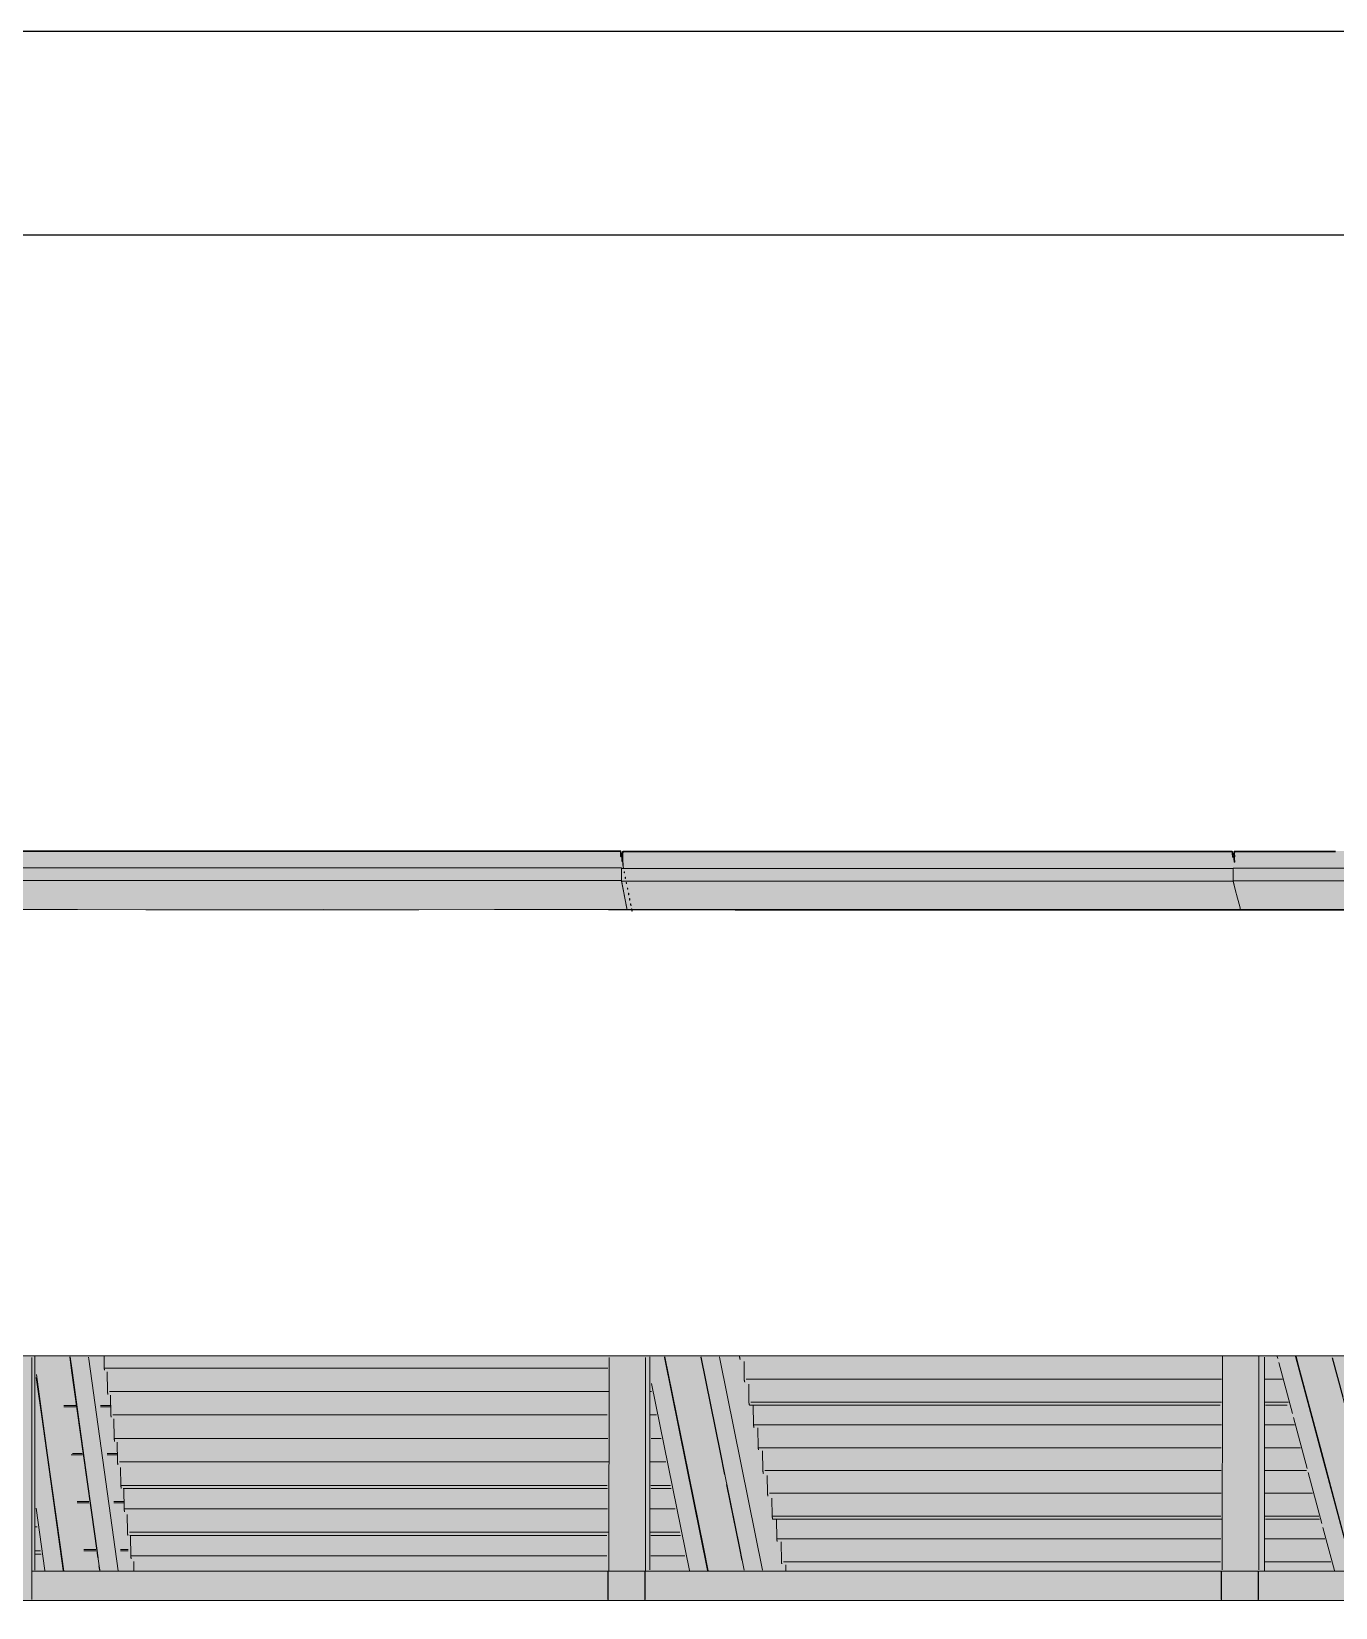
# Model space of a CAD drawing. Header units: millimetres. Extents: x 0 to 84100, y 0 to 59400.
# Drawn here: x 46601 to 53003, y 51662 to 59400 of the extents above; entities that cross this region are included whole.
import ezdxf

# ---------------------------------------------------------------- set-up
doc = ezdxf.new("R2010")
doc.units = ezdxf.units.MM
for name, color, linetype, lineweight in [('09_立面の外形', 7, 'Continuous', 30), ('10_見えがかり', 7, 'Continuous', 13), ('12_見えがかり（ガラス）', 5, 'Continuous', 9), ('90_図枠', 7, 'Continuous', 25)]:
    doc.layers.add(name, color=color, linetype=linetype, lineweight=lineweight)

msp = doc.modelspace()

# ---------------------------------------------------------------- hatches: boundary and pattern name
at = {"layer": '10_見えがかり', "true_color": 0xe9dcc4}
msp.add_hatch(color=8, dxfattribs=at).paths.add_polyline_path([(61784.3, 55441.6), (61794.3, 55431.6), (61794.3, 55401.6), (61779.3, 55416.6), (61639.3, 55416.6), (61629.3, 55406.6), (61389.3, 55406.6), (61379.3, 55396.6), (61139.3, 55396.6), (61129.3, 55386.6), (60659.3, 55386.6), (60649.3, 55376.6), (60189.3, 55376.6), (60179.3, 55366.6), (59729.3, 55366.6), (59719.3, 55356.6), (59269.3, 55356.6), (59259.3, 55346.6), (58809.3, 55346.6), (58799.3, 55336.6), (57919.3, 55336.6), (57909.3, 55326.6), (57089.3, 55326.6), (57079.3, 55316.6), (56269.3, 55316.6), (56259.3, 55306.6), (55149.3, 55306.6), (55139.3, 55296.6), (54009.3, 55296.6), (53999.3, 55286.6), (49499.3, 55286.6), (49489.3, 55296.6), (37469.3, 55296.6), (37459.3, 55306.6), (31159.3, 55306.6), (31154.3, 55301.6), (31154.3, 55371.6), (31169.3, 55386.6), (40469.3, 55386.6), (40479.3, 55376.6), (54879.3, 55376.6), (54889.3, 55386.6), (56089.3, 55386.6), (56099.3, 55396.6), (56929.3, 55396.6), (56939.3, 55406.6), (57759.3, 55406.6), (57769.3, 55416.6), (58689.3, 55416.6), (58699.3, 55426.6), (59159.3, 55426.6), (59169.3, 55436.6), (59619.3, 55436.6), (59629.3, 55446.6), (60089.3, 55446.6), (60099.3, 55456.6), (60549.3, 55456.6), (60559.3, 55466.6), (61009.3, 55466.6), (61019.3, 55476.6), (61049.3, 55476.6), (61059.3, 55466.6), (61069.3, 55466.6), (61079.3, 55476.6), (61319.3, 55476.6), (61329.3, 55486.6), (61569.3, 55486.6), (61579.3, 55496.6), (61779.3, 55496.6), (61784.3, 55491.6)])
at = {"layer": '12_見えがかり（ガラス）', "true_color": 0xdce9f2}
for points in [[(49489.3, 55296.6), (49494.3, 55291.6), (49494.3, 55221.6), (49504.3, 55211.6), (49504.3, 55171.6), (49514.3, 55161.6), (49514.3, 55121.6), (49524.3, 55111.6), (49524.3, 55091.6), (49519.3, 55086.6), (46519.3, 55086.6), (46514.3, 55091.6), (46514.3, 55101.6), (46504.3, 55111.6), (46504.3, 55171.6), (46494.3, 55181.6), (46494.3, 55291.6), (46499.3, 55296.6)], [(52499.3, 55286.6), (52504.3, 55281.6), (52504.3, 55201.6), (52514.3, 55191.6), (52514.3, 55161.6), (52524.3, 55151.6), (52524.3, 55121.6), (52534.3, 55111.6), (52534.3, 55091.6), (52529.3, 55086.6), (49529.3, 55086.6), (49524.3, 55091.6), (49524.3, 55111.6), (49514.3, 55121.6), (49514.3, 55161.6), (49504.3, 55171.6), (49504.3, 55211.6), (49494.3, 55221.6), (49494.3, 55281.6), (49499.3, 55286.6)], [(53999.3, 55286.6), (54004.3, 55281.6), (54004.3, 55201.6), (54014.3, 55191.6), (54014.3, 55171.6), (54024.3, 55161.6), (54024.3, 55131.6), (54034.3, 55121.6), (54034.3, 55101.6), (54044.3, 55091.6), (54039.3, 55086.6), (52539.3, 55086.6), (52534.3, 55091.6), (52534.3, 55111.6), (52524.3, 55121.6), (52524.3, 55151.6), (52514.3, 55161.6), (52514.3, 55191.6), (52504.3, 55201.6), (52504.3, 55281.6), (52509.3, 55286.6)], [(61269.3, 52896.6), (61274.3, 52891.6), (61274.3, 51701.6), (61269.3, 51696.6), (31699.3, 51696.6), (31694.3, 51701.6), (31694.3, 52891.6), (31699.3, 52896.6)]]:
    msp.add_hatch(color=8, dxfattribs=at).paths.add_polyline_path(points)

# ---------------------------------------------------------------- linework, layer by layer
at = {"layer": '09_立面の外形'}
msp.add_lwpolyline([(46497.8, 55375.7), (46997, 55375.7), (47246.6, 55375.7), (47496.2, 55375.7), (47745.8, 55375.7), (47995.4, 55375.7), (48245.1, 55375.7), (48494.7, 55375.7), (48744.3, 55375.7), (48993.9, 55375.7), (49243.5, 55375.7), (49493.1, 55375.7), (49493.5, 55368.4), (49494, 55361.2), (49494.4, 55354), (49494.7, 55348.9), (49503.3, 55348.9), (49503.1, 55352.1), (49502.6, 55359.3), (49503.3, 55373.1), (49752.7, 55373.1), (50002.1, 55373.2), (50251.5, 55373.2), (50501, 55373.2), (50750.4, 55373.2), (50999.8, 55373.2), (51249.2, 55373.2), (51498.7, 55373.2), (51748.1, 55373.2), (51997.5, 55373.2), (52246.9, 55373.2), (52496.3, 55373.2), (52496.9, 55366), (52497.5, 55358.9), (52498.1, 55351.7), (52498.4, 55347.2), (52506.7, 55347.2), (52506.2, 55352.7), (52505.7, 55359.8), (52506.5, 55373.7), (52630.7, 55373.7), (52754.9, 55373.7), (52879.1, 55373.7), (53003.3, 55373.7)], dxfattribs=at)
at = {"layer": '10_見えがかり'}
for points in [[(46497.8, 55375.7), (46997, 55375.7), (47246.6, 55375.7), (47496.2, 55375.7), (47745.8, 55375.7), (47995.4, 55375.7), (48245.1, 55375.7), (48494.7, 55375.7), (48744.3, 55375.7), (48993.9, 55375.7), (49243.5, 55375.7), (49493.1, 55375.7), (49493.5, 55368.4), (49494, 55361.2), (49494.4, 55354), (49494.7, 55348.9), (49498.4, 55348.9), (49498.9, 55341.7), (49499.8, 55327.2), (49500.1, 55322.1), (49503.7, 55322.1), (49504.2, 55314.9), (49504.6, 55307.7), (49505.1, 55300.4), (49505.4, 55295.4), (49506.6, 55295.4), (49506.2, 55302), (49505.7, 55309.1), (49505.3, 55316.3), (49504.8, 55323.5), (49504.4, 55330.6), (49503.9, 55337.8), (49503.5, 55344.9), (49503.1, 55352.1), (49502.6, 55359.3), (49503.3, 55373.1), (49752.7, 55373.1), (50002.1, 55373.2), (50251.5, 55373.2), (50501, 55373.2), (50750.4, 55373.2), (50999.8, 55373.2), (51249.2, 55373.2), (51498.7, 55373.2), (51748.1, 55373.2), (51997.5, 55373.2), (52246.9, 55373.2), (52496.3, 55373.2), (52496.9, 55366), (52497.5, 55358.9), (52498.1, 55351.7), (52498.4, 55347.2), (52503.2, 55347.2), (52503.8, 55340.1), (52504.3, 55332.9), (52504.9, 55325.7), (52505.3, 55321.3), (52508.7, 55321.3), (52508.5, 55324), (52507.4, 55338.3), (52506.8, 55345.5), (52506.2, 55352.7), (52505.7, 55359.8), (52506.5, 55373.7), (52630.7, 55373.7), (52754.9, 55373.7), (52879.1, 55373.7), (53003.3, 55373.7)], [(49510.7, 55268.6), (49511.9, 55268.6), (49511.7, 55273.3), (49510.4, 55273.3), (49510.7, 55268.6)], [(49515.7, 55247.4), (49516, 55241.8), (49517.3, 55241.8), (49517.3, 55242.9), (49517, 55247.4), (49515.7, 55247.4)], [(49521, 55220.1), (49521.4, 55215.1), (49522.7, 55215.1), (49522.6, 55216.9), (49522.3, 55221.4), (49521, 55221.4), (49521, 55220.1)], [(49527.6, 55195.4), (49526.2, 55195.4), (49526.4, 55193.4), (49526.7, 55188.3), (49528.1, 55188.3), (49527.9, 55190.9), (49527.6, 55195.4)], [(49533, 55169.4), (49531.5, 55169.4), (49531.7, 55166.6), (49532, 55161.5), (49533.5, 55161.5), (49533.2, 55165), (49533, 55169.4)], [(49538.3, 55143.5), (49536.8, 55143.5), (49537, 55139.8), (49537.3, 55134.8), (49538.8, 55134.8), (49538.6, 55139), (49538.3, 55143.5)], [(49543.6, 55117.5), (49542.1, 55117.5), (49542.3, 55113.1), (49542.7, 55108), (49544.2, 55108), (49543.9, 55113), (49543.6, 55117.5)], [(46136.9, 55088.2), (46827, 55089)], [(46136.9, 55088.2), (47531.3, 55087.6)], [(47531.3, 55087.6), (46827, 55089)], [(47162.4, 55087.7), (47531.3, 55087.6)], [(47531.3, 55087.6), (48036, 55088.1)], [(47531.3, 55087.6), (48503, 55087.7)], [(48503, 55087.7), (48036, 55088.1)], [(48503, 55087.7), (49224.2, 55089.3)], [(48503, 55087.7), (49914, 55088.5)], [(48874.8, 55088.4), (49914, 55088.5)], [(49224.2, 55089.3), (49914, 55088.5)], [(49433.8, 55087.9), (50902.5, 55087.8)], [(49549, 55091.5), (49547.3, 55091.5), (49547.7, 55086.3), (49548, 55081.2), (49549.6, 55081.2), (49549.2, 55087.1), (49549, 55091.5)], [(49855.9, 55088.6), (52295.3, 55088.9)], [(49914, 55088.5), (50397.9, 55088.5)], [(49974.8, 55088.5), (53283.1, 55088.8)], [(50055.5, 55085.9), (56713.1, 55082.5)], [(50397.9, 55088.5), (50902.5, 55087.8)], [(50902.5, 55087.8), (52295.3, 55088.9)], [(50902.5, 55087.8), (51591.7, 55088.7)], [(52295.3, 55088.9), (51591.7, 55088.7)], [(52262.4, 55085.7), (55692.1, 55083.5)], [(52295.3, 55088.9), (52778.8, 55089.6)], [(53283.1, 55088.8), (52778.8, 55089.6)], [(46136.9, 52896.6), (46827, 52896.6)], [(46602.1, 51839), (46602.5, 52888.6)], [(46617.7, 51964), (46617.7, 52894)], [(46788.6, 52892.3), (46798.1, 52824.5)], [(46790.6, 52892.3), (46800.1, 52824.5)], [(46790.8, 52891.4), (46792.2, 52881.5)], [(46792.2, 52881.5), (46937, 51842.1)], [(46827, 52896.6), (47531.3, 52896.6)], [(46880.7, 52891.4), (46882.1, 52881.5)], [(46882.1, 52881.5), (47026.9, 51842.1)], [(46957.2, 52895.5), (46957.7, 52837.4)], [(47531.3, 52896.6), (48036, 52896.6)], [(48503, 52896.6), (48036, 52896.6)], [(48503, 52896.6), (49224.2, 52896.6)], [(49224.2, 52896.6), (49914, 52896.6)], [(49435.6, 51839.1), (49436.2, 52888.7)], [(49615.4, 51839.1), (49616, 52888.7)], [(49637.2, 51966.3), (49637.3, 52892.3)], [(49708.6, 52892.7), (49803, 52425.3)], [(49708.8, 52889.1), (49920.5, 51843.5)], [(49710.6, 52892.7), (49805, 52425.3)], [(49886.8, 52890.4), (49981.5, 52421.8)], [(49888.5, 52892.2), (49890.4, 52882.4)], [(49888.8, 52890.4), (49983.5, 52421.8)], [(49890.4, 52882.4), (50099.6, 51844.8)], [(50397.9, 52896.6), (49914, 52896.6)], [(49978.3, 52892.2), (49980.3, 52882.4)], [(49980.3, 52882.4), (50189.5, 51844.8)], [(50077, 52892.9), (50076.7, 52894.1)], [(50077, 52892.9), (50077.2, 52891.7)], [(50077.2, 52891.7), (50077.5, 52890.5)], [(50077.5, 52890.5), (50077.7, 52889.3)], [(50077.7, 52889.3), (50078, 52888)], [(50078, 52888), (50078.2, 52886.8)], [(50078.2, 52886.8), (50078.4, 52885.6)], [(50078.4, 52885.6), (50078.7, 52884.4)], [(50078.7, 52884.4), (50078.9, 52883.2)], [(50078.9, 52883.2), (50079.2, 52882)], [(50079.2, 52882), (50079.4, 52880.8)], [(50079.4, 52880.8), (50079.7, 52879.6)], [(50099.2, 52869.4), (50099.6, 52782.1)], [(50397.9, 52896.6), (50902.5, 52896.6)], [(50902.5, 52896.6), (51591.7, 52896.6)], [(51591.7, 52896.6), (52295.3, 52896.6)], [(52295.3, 52896.6), (52778.8, 52896.6)], [(52446.7, 51845.9), (52447.5, 52894.7)], [(52626.3, 51845.9), (52627.1, 52894.7)], [(52654.4, 51842.4), (52654.5, 52890)], [(52717.2, 52893.5), (52719.7, 52883.9)], [(52724.9, 52864.6), (52791.8, 52613.9)], [(52778.8, 52896.6), (53283.1, 52896.6)], [(52807, 52893.5), (53087.5, 51842.4)], [(52807.2, 52893.6), (52822.6, 52835.9)], [(52809.2, 52893.6), (52824.6, 52835.9)], [(52986.7, 52886.6), (53038.1, 52694)], [(52988.6, 52885.5), (53047.7, 52663.8)], [(52988.7, 52886.6), (53040.1, 52694)], [(46624.7, 52791.6), (46656.6, 52564.1)], [(46624.8, 52805.9), (46678.6, 52421.2)], [(46625.6, 52786.1), (46676.6, 52421.2)], [(46798.1, 52824.5), (46854.9, 52418)], [(46800.1, 52824.5), (46856.9, 52418)], [(46957.9, 52836.2), (46957.7, 52837.4)], [(46957.7, 52837.4), (47419.5, 52837.4)], [(46957.7, 52837.4), (47188.6, 52837.4)], [(46957.9, 52836.2), (46958.1, 52834.9)], [(46958.1, 52834.9), (46958.3, 52833.7)], [(46958.3, 52833.7), (46958.4, 52832.4)], [(46958.4, 52832.4), (46958.6, 52831.2)], [(46958.6, 52831.2), (46958.8, 52829.9)], [(46958.8, 52829.9), (46959, 52828.7)], [(46959, 52828.7), (46959.2, 52827.4)], [(46959.2, 52827.4), (46959.3, 52826.2)], [(46973, 52819), (46974.1, 52722.2)], [(47419.5, 52837.4), (47188.6, 52837.4)], [(47650.4, 52837.4), (47419.5, 52837.4)], [(47881.2, 52837.4), (47650.4, 52837.4)], [(48112.1, 52837.4), (47881.2, 52837.4)], [(48343, 52837.4), (48112.1, 52837.4)], [(48573.9, 52837.4), (48343, 52837.4)], [(48804.7, 52837.4), (48573.9, 52837.4)], [(49035.6, 52837.4), (48804.7, 52837.4)], [(49266.5, 52837.4), (49035.6, 52837.4)], [(49430, 52837.4), (49266.5, 52837.4)], [(50099.8, 52780.9), (50099.6, 52782.1)], [(50099.8, 52780.9), (50100, 52779.7)], [(50100, 52779.7), (50100.3, 52778.5)], [(50100.3, 52778.5), (50100.5, 52777.3)], [(50100.5, 52777.3), (50100.8, 52776.1)], [(50109.2, 52782.1), (50331, 52782.1)], [(52437.6, 52782.1), (50331, 52782.1)], [(51719.6, 52782.1), (50331, 52782.1)], [(50793.9, 52782.1), (50331, 52782.1)], [(50562.4, 52782.1), (50331, 52782.1)], [(50793.9, 52782.1), (50562.4, 52782.1)], [(51025.3, 52782.1), (50793.9, 52782.1)], [(51719.6, 52782.1), (51025.3, 52782.1)], [(51256.8, 52782.1), (51025.3, 52782.1)], [(51719.6, 52782.1), (51256.8, 52782.1)], [(51488.2, 52782.1), (51256.8, 52782.1)], [(51719.6, 52782.1), (51488.2, 52782.1)], [(52437.9, 52782.1), (51719.6, 52782.1)], [(51951.1, 52782.1), (51719.6, 52782.1)], [(52182.5, 52782.1), (51951.1, 52782.1)], [(52414, 52782.1), (52182.5, 52782.1)], [(52442.9, 52782.1), (52414, 52782.1)], [(52741.8, 52782.1), (52655, 52782.1)], [(52737.1, 52782.1), (52657.2, 52782.1)], [(52737.2, 52782.1), (52657.4, 52782.1)], [(52822.6, 52835.9), (52932.9, 52422.3)], [(52824.6, 52835.9), (52934.9, 52422.3)], [(46974.2, 52720.9), (46974.1, 52722.2)], [(46974.2, 52720.9), (46974.4, 52719.7)], [(46974.4, 52719.7), (46974.6, 52718.4)], [(46974.6, 52718.4), (46974.8, 52717.2)], [(46974.8, 52717.2), (46974.9, 52715.9)], [(46974.9, 52715.9), (46975.1, 52714.7)], [(46975.1, 52714.7), (46975.3, 52713.4)], [(46975.3, 52713.4), (46975.5, 52712.2)], [(46975.5, 52712.2), (46975.7, 52710.9)], [(46975.7, 52710.9), (46975.8, 52709.7)], [(46975.8, 52709.7), (46976, 52708.4)], [(46976, 52708.4), (46976.2, 52707.2)], [(46983.7, 52722.2), (47205.5, 52722.2)], [(46989.2, 52703.7), (46990.4, 52606.9)], [(47437, 52722.2), (47205.5, 52722.2)], [(47668.5, 52722.2), (47437, 52722.2)], [(47899.9, 52722.2), (47668.5, 52722.2)], [(48131.4, 52722.2), (47899.9, 52722.2)], [(48362.9, 52722.2), (48131.4, 52722.2)], [(48594.3, 52722.2), (48362.9, 52722.2)], [(48825.8, 52722.2), (48594.3, 52722.2)], [(49057.3, 52722.2), (48825.8, 52722.2)], [(49288.7, 52722.2), (49057.3, 52722.2)], [(49433.4, 52722.2), (49288.7, 52722.2)], [(49645.6, 52722.2), (49636, 52722.2)], [(49644.6, 52762.1), (49830.6, 51843.5)], [(50100.8, 52776.1), (50101, 52774.9)], [(50101, 52774.9), (50101.3, 52773.6)], [(50101.3, 52773.6), (50101.5, 52772.4)], [(50101.5, 52772.4), (50101.8, 52771.2)], [(50101.8, 52771.2), (50102, 52770)], [(50102, 52770), (50102.3, 52768.8)], [(50102.3, 52768.8), (50102.5, 52767.6)], [(50122, 52757.5), (50122.4, 52670.2)], [(46788.2, 52653.2), (46759.9, 52653.2)], [(46759.9, 52647.2), (46788.2, 52647.2)], [(46790.4, 52653.2), (46762.1, 52653.2)], [(46762.1, 52647.2), (46790.4, 52647.2)], [(46816.5, 52653.2), (46788.2, 52653.2)], [(46788.2, 52647.2), (46816.5, 52647.2)], [(46818.7, 52653.2), (46790.4, 52653.2)], [(46790.4, 52647.2), (46818.7, 52647.2)], [(46958.1, 52653.2), (46939.2, 52653.2)], [(46939.2, 52647.2), (46958.1, 52647.2)], [(46986.4, 52653.2), (46958.1, 52653.2)], [(46958.1, 52647.2), (46986.4, 52647.2)], [(50122.6, 52668.9), (50122.4, 52670.2)], [(50122.6, 52668.9), (50122.9, 52667.7)], [(50122.9, 52667.7), (50123.1, 52666.5)], [(50123.1, 52666.5), (50123.4, 52665.3)], [(50123.4, 52665.3), (50123.6, 52664.1)], [(50123.6, 52664.1), (50123.9, 52662.9)], [(50123.9, 52662.9), (50124.1, 52661.7)], [(50124.1, 52661.7), (50124.4, 52660.4)], [(50124.4, 52660.4), (50124.6, 52659.2)], [(50124.6, 52659.2), (50124.9, 52658)], [(50124.9, 52658), (50125.1, 52656.8)], [(50125.1, 52656.8), (50125.4, 52655.6)], [(50125.4, 52655.6), (50357.5, 52655.6)], [(50132.1, 52670.2), (50354.4, 52670.2)], [(50144.7, 52655.2), (50145.2, 52558.2)], [(50586.5, 52670.2), (50354.4, 52670.2)], [(50357.5, 52655.6), (50589.6, 52655.6)], [(50818.5, 52670.2), (50586.5, 52670.2)], [(50589.6, 52655.6), (50821.7, 52655.6)], [(51050.6, 52670.2), (50818.5, 52670.2)], [(50821.7, 52655.6), (51053.8, 52655.6)], [(51282.6, 52670.2), (51050.6, 52670.2)], [(51053.8, 52655.6), (51286, 52655.6)], [(51514.7, 52670.2), (51282.6, 52670.2)], [(51286, 52655.6), (51518.1, 52655.6)], [(51746.7, 52670.2), (51514.7, 52670.2)], [(51518.1, 52655.6), (51750.2, 52655.6)], [(51978.7, 52670.2), (51746.7, 52670.2)], [(51750.2, 52655.6), (51982.3, 52655.6)], [(52210.8, 52670.2), (51978.7, 52670.2)], [(51982.3, 52655.6), (52214.4, 52655.6)], [(52442.8, 52670.2), (52210.8, 52670.2)], [(52214.4, 52655.6), (52436.9, 52655.6)], [(52674.9, 52670.2), (52655.5, 52670.2)], [(52659.3, 52655.6), (52678.6, 52655.6)], [(52771.5, 52670.2), (52674.9, 52670.2)], [(52678.6, 52655.6), (52765.7, 52655.6)], [(46656.6, 52564.1), (46757.1, 51843)], [(46990.6, 52605.7), (46990.4, 52606.9)], [(46990.6, 52605.7), (46990.7, 52604.4)], [(46990.7, 52604.4), (46990.9, 52603.2)], [(46990.9, 52603.2), (46991.1, 52601.9)], [(46991.1, 52601.9), (46991.3, 52600.7)], [(46991.3, 52600.7), (46991.4, 52599.4)], [(46991.4, 52599.4), (46991.6, 52598.2)], [(46991.6, 52598.2), (46991.8, 52596.9)], [(46991.8, 52596.9), (46992, 52595.7)], [(47000.3, 52606.9), (47454.5, 52606.9)], [(47005.4, 52588.5), (47006.7, 52491.7)], [(47686.6, 52606.9), (47454.5, 52606.9)], [(47918.6, 52606.9), (47686.6, 52606.9)], [(48150.7, 52606.9), (47918.6, 52606.9)], [(48382.8, 52606.9), (48150.7, 52606.9)], [(48614.8, 52606.9), (48382.8, 52606.9)], [(48846.9, 52606.9), (48614.8, 52606.9)], [(49079, 52606.9), (48846.9, 52606.9)], [(49311, 52606.9), (49079, 52606.9)], [(49427, 52606.9), (49311, 52606.9)], [(49668.8, 52606.9), (49639.8, 52606.9)], [(50145.5, 52557), (50145.2, 52558.2)], [(50145.2, 52558.2), (50610.5, 52558.2)], [(50145.5, 52557), (50145.7, 52555.7)], [(50145.7, 52555.7), (50146, 52554.5)], [(50146, 52554.5), (50146.2, 52553.3)], [(50146.2, 52553.3), (50146.5, 52552.1)], [(50146.5, 52552.1), (50146.7, 52550.9)], [(50146.7, 52550.9), (50147, 52549.7)], [(50147, 52549.7), (50147.2, 52548.5)], [(50147.2, 52548.5), (50147.5, 52547.2)], [(50147.5, 52547.2), (50147.7, 52546)], [(50147.7, 52546), (50148, 52544.8)], [(50843.2, 52558.2), (50610.5, 52558.2)], [(51075.8, 52558.2), (50843.2, 52558.2)], [(51308.5, 52558.2), (51075.8, 52558.2)], [(51541.1, 52558.2), (51308.5, 52558.2)], [(51773.8, 52558.2), (51541.1, 52558.2)], [(52006.4, 52558.2), (51773.8, 52558.2)], [(52239, 52558.2), (52006.4, 52558.2)], [(52442.6, 52558.2), (52239, 52558.2)], [(52704.3, 52558.2), (52655.9, 52558.2)], [(52801.3, 52558.2), (52704.3, 52558.2)], [(52796.9, 52594.6), (52863.9, 52343.8)], [(47006.9, 52490.4), (47006.7, 52491.7)], [(47006.7, 52491.7), (47239.4, 52491.7)], [(47006.9, 52490.4), (47007.1, 52489.2)], [(47007.1, 52489.2), (47007.2, 52487.9)], [(47007.2, 52487.9), (47007.4, 52486.7)], [(47007.4, 52486.7), (47007.6, 52485.4)], [(47007.6, 52485.4), (47007.8, 52484.2)], [(47007.8, 52484.2), (47007.9, 52482.9)], [(47007.9, 52482.9), (47008.1, 52481.7)], [(47008.1, 52481.7), (47008.3, 52480.4)], [(47008.3, 52480.4), (47008.5, 52479.2)], [(47008.5, 52479.2), (47008.7, 52477.9)], [(47008.7, 52486.3), (47008.8, 52476.6)], [(47008.7, 52477.9), (47008.8, 52476.6)], [(47021.7, 52473.2), (47023, 52376.4)], [(47472, 52491.7), (47239.4, 52491.7)], [(47704.7, 52491.7), (47472, 52491.7)], [(47937.3, 52491.7), (47704.7, 52491.7)], [(48170, 52491.7), (47937.3, 52491.7)], [(48402.6, 52491.7), (48170, 52491.7)], [(48635.3, 52491.7), (48402.6, 52491.7)], [(48868, 52491.7), (48635.3, 52491.7)], [(49100.6, 52491.7), (48868, 52491.7)], [(49333.3, 52491.7), (49100.6, 52491.7)], [(49430.2, 52491.7), (49333.3, 52491.7)], [(49692, 52491.7), (49643.5, 52491.7)], [(50167.4, 52543.2), (50168.1, 52446.2)], [(46676.6, 52421.2), (46741.3, 51957.7)], [(46678.6, 52421.2), (46743.3, 51957.7)], [(46795, 52411.4), (46823.3, 52411.4)], [(46821.1, 52417.4), (46802.2, 52417.4)], [(46802.2, 52411.4), (46821.1, 52411.4)], [(46849.4, 52417.4), (46821.1, 52417.4)], [(46821.1, 52411.4), (46849.4, 52411.4)], [(46823.3, 52411.4), (46851.6, 52411.4)], [(46854.9, 52418), (46911.7, 52011.4)], [(46856.9, 52418), (46913.7, 52011.4)], [(46991, 52417.4), (46972.1, 52417.4)], [(46972.1, 52411.4), (46991, 52411.4)], [(47019.3, 52417.4), (46991, 52417.4)], [(46991, 52411.4), (47019.3, 52411.4)], [(49803, 52425.3), (49897.5, 51957.8)], [(49805, 52425.3), (49899.5, 51957.8)], [(49981.5, 52421.8), (50003.2, 52314.4)], [(49983.5, 52421.8), (50005.2, 52314.4)], [(50168.3, 52445), (50168.1, 52446.2)], [(50168.1, 52446.2), (50401.3, 52446.2)], [(50168.3, 52445), (50168.6, 52443.8)], [(50168.6, 52443.8), (50168.8, 52442.6)], [(50168.8, 52442.6), (50169.1, 52441.3)], [(50169.1, 52441.3), (50169.3, 52440.1)], [(50169.3, 52440.1), (50169.6, 52438.9)], [(50169.6, 52438.9), (50169.8, 52437.7)], [(50169.8, 52437.7), (50170.1, 52436.5)], [(50170.1, 52436.5), (50170.3, 52435.3)], [(50190.2, 52431.2), (50190.9, 52334.2)], [(50634.6, 52446.2), (50401.3, 52446.2)], [(50867.8, 52446.2), (50634.6, 52446.2)], [(51101.1, 52446.2), (50867.8, 52446.2)], [(51334.3, 52446.2), (51101.1, 52446.2)], [(51567.6, 52446.2), (51334.3, 52446.2)], [(51800.8, 52446.2), (51567.6, 52446.2)], [(52034.1, 52446.2), (51800.8, 52446.2)], [(52267.3, 52446.2), (52034.1, 52446.2)], [(52442.2, 52446.2), (52267.3, 52446.2)], [(52733.8, 52446.2), (52656.1, 52446.2)], [(52831, 52446.2), (52733.8, 52446.2)], [(52932.9, 52422.3), (53043.2, 52008.8)], [(52934.9, 52422.3), (53045.2, 52008.8)], [(47023.2, 52375.2), (47023, 52376.4)], [(47023.2, 52375.2), (47023.4, 52373.9)], [(47023.4, 52373.9), (47023.6, 52372.6)], [(47023.6, 52372.6), (47023.7, 52371.4)], [(47023.7, 52371.4), (47023.9, 52370.1)], [(47023.9, 52370.1), (47024.1, 52368.9)], [(47024.1, 52368.9), (47024.3, 52367.6)], [(47024.3, 52367.6), (47024.4, 52366.4)], [(47024.4, 52366.4), (47024.6, 52365.1)], [(47024.6, 52365.1), (47024.8, 52363.9)], [(47024.8, 52363.9), (47025, 52362.6)], [(47025, 52362.6), (47025.2, 52361.4)], [(47032.9, 52376.4), (47489.5, 52376.4)], [(47038, 52348.3), (47039.3, 52261.1)], [(47722.8, 52376.4), (47489.5, 52376.4)], [(47956, 52376.4), (47722.8, 52376.4)], [(48189.3, 52376.4), (47956, 52376.4)], [(48422.5, 52376.4), (48189.3, 52376.4)], [(48655.8, 52376.4), (48422.5, 52376.4)], [(48889, 52376.4), (48655.8, 52376.4)], [(49122.3, 52376.4), (48889, 52376.4)], [(49355.5, 52376.4), (49122.3, 52376.4)], [(49433.3, 52376.4), (49355.5, 52376.4)], [(49715.1, 52376.4), (49637.4, 52376.4)], [(50191.2, 52333), (50190.9, 52334.2)], [(50191.2, 52333), (50191.4, 52331.8)], [(50191.4, 52331.8), (50191.7, 52330.6)], [(50191.7, 52330.6), (50191.9, 52329.4)], [(50191.9, 52329.4), (50192.2, 52328.1)], [(50192.2, 52328.1), (50192.4, 52326.9)], [(50192.4, 52326.9), (50192.7, 52325.7)], [(50192.7, 52325.7), (50192.9, 52324.5)], [(50192.9, 52324.5), (50193.2, 52323.3)], [(50193.2, 52323.3), (50193.4, 52322.1)], [(50193.4, 52322.1), (50193.7, 52320.9)], [(50193.7, 52320.9), (50193.9, 52319.6)], [(50200.7, 52334.2), (50424.8, 52334.2)], [(52439.7, 52334.2), (50424.8, 52334.2)], [(52295.6, 52334.2), (50424.8, 52334.2)], [(52061.7, 52334.2), (50424.8, 52334.2)], [(51827.9, 52334.2), (50424.8, 52334.2)], [(51360.2, 52334.2), (50424.8, 52334.2)], [(51126.3, 52334.2), (50424.8, 52334.2)], [(50658.6, 52334.2), (50424.8, 52334.2)], [(50892.5, 52334.2), (50658.6, 52334.2)], [(51126.3, 52334.2), (50892.5, 52334.2)], [(51360.2, 52334.2), (51126.3, 52334.2)], [(51594, 52334.2), (51360.2, 52334.2)], [(51827.9, 52334.2), (51594, 52334.2)], [(52061.7, 52334.2), (51827.9, 52334.2)], [(52295.6, 52334.2), (52061.7, 52334.2)], [(52441.7, 52334.2), (52295.6, 52334.2)], [(52763.3, 52334.2), (52656.1, 52334.2)], [(52860.7, 52334.2), (52763.3, 52334.2)], [(52869, 52324.5), (52935.9, 52073.8)], [(47039.5, 52259.9), (47039.3, 52261.1)], [(47039.3, 52261.1), (47273.2, 52261.1)], [(47039.5, 52259.9), (47039.7, 52258.6)], [(47039.7, 52258.6), (47039.9, 52257.4)], [(47039.9, 52257.4), (47040, 52256.1)], [(47040, 52256.1), (47040.2, 52254.9)], [(47040.2, 52254.9), (47040.4, 52253.6)], [(47040.4, 52253.6), (47040.6, 52252.4)], [(47040.6, 52252.4), (47040.7, 52251.1)], [(47040.7, 52251.1), (47040.9, 52249.9)], [(47040.9, 52249.9), (47041.1, 52248.6)], [(47041.1, 52248.6), (47041.2, 52247.4)], [(47041.2, 52247.4), (47041.4, 52246.1)], [(47051.2, 52246.1), (47275.3, 52246.1)], [(47054.1, 52242.7), (47055.7, 52145.9)], [(47507, 52261.1), (47273.2, 52261.1)], [(47275.3, 52246.1), (47509.3, 52246.1)], [(47740.9, 52261.1), (47507, 52261.1)], [(47509.3, 52246.1), (47743.2, 52246.1)], [(47974.7, 52261.1), (47740.9, 52261.1)], [(47743.2, 52246.1), (47977.1, 52246.1)], [(48208.6, 52261.1), (47974.7, 52261.1)], [(47977.1, 52246.1), (48211, 52246.1)], [(48442.4, 52261.1), (48208.6, 52261.1)], [(48211, 52246.1), (48445, 52246.1)], [(48676.3, 52261.1), (48442.4, 52261.1)], [(48445, 52246.1), (48678.9, 52246.1)], [(48910.1, 52261.1), (48676.3, 52261.1)], [(48678.9, 52246.1), (48912.8, 52246.1)], [(49144, 52261.1), (48910.1, 52261.1)], [(48912.8, 52246.1), (49146.7, 52246.1)], [(49377.8, 52261.1), (49144, 52261.1)], [(49146.7, 52246.1), (49380.7, 52246.1)], [(49426.5, 52261.1), (49377.8, 52261.1)], [(49380.7, 52246.1), (49429.4, 52246.1)], [(49738.3, 52261.1), (49640.9, 52261.1)], [(49643.8, 52246.1), (49741.3, 52246.1)], [(50013, 52265.5), (50076.2, 51953.1)], [(50013.1, 52275.3), (50078.2, 51953.1)], [(50213, 52309.5), (50213.8, 52222.2)], [(46854.1, 52181.7), (46825.7, 52181.7)], [(46825.7, 52175.7), (46854.1, 52175.7)], [(46856.3, 52181.7), (46827.9, 52181.7)], [(46882.4, 52181.7), (46854.1, 52181.7)], [(46854.1, 52175.7), (46882.4, 52175.7)], [(46875.1, 52181.7), (46856.3, 52181.7)], [(47023.9, 52181.7), (47005.1, 52181.7)], [(47005.1, 52175.7), (47023.9, 52175.7)], [(47052.3, 52181.7), (47023.9, 52181.7)], [(47023.9, 52175.7), (47052.3, 52175.7)], [(50214, 52221), (50213.8, 52222.2)], [(50214, 52221), (50214.3, 52219.8)], [(50214.3, 52219.8), (50214.5, 52218.6)], [(50214.5, 52218.6), (50214.8, 52217.4)], [(50214.8, 52217.4), (50215, 52216.2)], [(50215, 52216.2), (50215.3, 52214.9)], [(50215.3, 52214.9), (50215.5, 52213.7)], [(50215.5, 52213.7), (50215.8, 52212.5)], [(50215.8, 52212.5), (50216, 52211.3)], [(50216, 52211.3), (50216.2, 52210.1)], [(50216.2, 52210.1), (50216.5, 52208.9)], [(50216.5, 52208.9), (50216.7, 52207.7)], [(50223.5, 52222.2), (50448.2, 52222.2)], [(50235.8, 52197.6), (50236.6, 52110.3)], [(50682.7, 52222.2), (50448.2, 52222.2)], [(50917.1, 52222.2), (50682.7, 52222.2)], [(51151.6, 52222.2), (50917.1, 52222.2)], [(51386, 52222.2), (51151.6, 52222.2)], [(51620.5, 52222.2), (51386, 52222.2)], [(51854.9, 52222.2), (51620.5, 52222.2)], [(52089.4, 52222.2), (51854.9, 52222.2)], [(52323.8, 52222.2), (52089.4, 52222.2)], [(52441.1, 52222.2), (52323.8, 52222.2)], [(52792.7, 52222.2), (52656, 52222.2)], [(52890.4, 52222.2), (52792.7, 52222.2)], [(46624.5, 52149.2), (46667.2, 51843)], [(47055.8, 52144.6), (47055.7, 52145.9)], [(47055.7, 52145.9), (47290.1, 52145.9)], [(47055.8, 52144.6), (47056, 52143.4)], [(47056, 52143.4), (47056.2, 52142.1)], [(47056.2, 52142.1), (47056.3, 52140.9)], [(47056.3, 52140.9), (47056.5, 52139.6)], [(47056.5, 52139.6), (47056.7, 52138.4)], [(47056.7, 52138.4), (47056.8, 52137.1)], [(47056.8, 52137.1), (47057, 52135.9)], [(47057, 52135.9), (47057.2, 52134.6)], [(47057.2, 52134.6), (47057.3, 52133.4)], [(47057.3, 52133.4), (47057.5, 52132.1)], [(47057.5, 52132.1), (47057.7, 52130.9)], [(47070.4, 52117.8), (47072, 52030.6)], [(47524.5, 52145.9), (47290.1, 52145.9)], [(47759, 52145.9), (47524.5, 52145.9)], [(47993.4, 52145.9), (47759, 52145.9)], [(48227.9, 52145.9), (47993.4, 52145.9)], [(48462.3, 52145.9), (48227.9, 52145.9)], [(48696.8, 52145.9), (48462.3, 52145.9)], [(48931.2, 52145.9), (48696.8, 52145.9)], [(49165.6, 52145.9), (48931.2, 52145.9)], [(49400.1, 52145.9), (49165.6, 52145.9)], [(49429.4, 52145.9), (49400.1, 52145.9)], [(49761.5, 52145.9), (49634.5, 52145.9)], [(50236.8, 52109), (50236.6, 52110.3)], [(50236.6, 52110.3), (50471.7, 52110.3)], [(50236.8, 52109), (50237.1, 52107.8)], [(50237.1, 52107.8), (50237.3, 52106.6)], [(50237.3, 52106.6), (50237.6, 52105.4)], [(50237.6, 52105.4), (50237.8, 52104.2)], [(50237.8, 52104.2), (50238.1, 52103)], [(50238.1, 52103), (50238.3, 52101.8)], [(50238.3, 52101.8), (50238.6, 52100.5)], [(50238.6, 52100.5), (50238.8, 52099.3)], [(50238.8, 52099.3), (50239.1, 52098.1)], [(50239.1, 52098.1), (50239.3, 52096.9)], [(50239.3, 52096.9), (50239.6, 52095.7)], [(50239.6, 52095.7), (50474.7, 52095.7)], [(50258.4, 52095.3), (50259.4, 51998.3)], [(52438.3, 52110.3), (50471.7, 52110.3)], [(51176.8, 52110.3), (50471.7, 52110.3)], [(50706.7, 52110.3), (50471.7, 52110.3)], [(50474.7, 52095.7), (50709.8, 52095.7)], [(51176.8, 52110.3), (50706.7, 52110.3)], [(50941.8, 52110.3), (50706.7, 52110.3)], [(50709.8, 52095.7), (50945, 52095.7)], [(51176.8, 52110.3), (50941.8, 52110.3)], [(50945, 52095.7), (51180.1, 52095.7)], [(52438.2, 52110.3), (51176.8, 52110.3)], [(51411.9, 52110.3), (51176.8, 52110.3)], [(51180.1, 52095.7), (51415.2, 52095.7)], [(51646.9, 52110.3), (51411.9, 52110.3)], [(51415.2, 52095.7), (51650.4, 52095.7)], [(51882, 52110.3), (51646.9, 52110.3)], [(51650.4, 52095.7), (51885.5, 52095.7)], [(52117, 52110.3), (51882, 52110.3)], [(51885.5, 52095.7), (52120.6, 52095.7)], [(52352.1, 52110.3), (52117, 52110.3)], [(52120.6, 52095.7), (52355.7, 52095.7)], [(52440.2, 52110.3), (52352.1, 52110.3)], [(52355.7, 52095.7), (52443.9, 52095.7)], [(52920.2, 52110.3), (52655.7, 52110.3)], [(52822.2, 52110.3), (52655.7, 52110.3)], [(52917.5, 52110.3), (52657.9, 52110.3)], [(52659.4, 52095.7), (52826, 52095.7)], [(52920.2, 52110.3), (52822.2, 52110.3)], [(52826, 52095.7), (52924, 52095.7)], [(46629, 52058.3), (46619.3, 52058.3)], [(46911.7, 52011.4), (46926.5, 51904.9)], [(46913.7, 52011.4), (46928.5, 51904.9)], [(47072.1, 52029.4), (47072, 52030.6)], [(47072.1, 52029.4), (47072.3, 52028.1)], [(47072.3, 52028.1), (47072.5, 52026.9)], [(47072.5, 52026.9), (47072.6, 52025.6)], [(47072.6, 52025.6), (47072.8, 52024.4)], [(47072.8, 52024.4), (47072.9, 52023.1)], [(47072.9, 52023.1), (47073.1, 52021.9)], [(47073.1, 52021.9), (47073.3, 52020.6)], [(47073.3, 52020.6), (47073.4, 52019.3)], [(47073.4, 52019.3), (47073.6, 52018.1)], [(47073.6, 52018.1), (47073.7, 52016.8)], [(47073.7, 52016.8), (47073.9, 52015.6)], [(47081.8, 52030.6), (47542.1, 52030.6)], [(47081.8, 52030.6), (47307, 52030.6)], [(47083.7, 52015.6), (47309, 52015.6)], [(47086.5, 52012.2), (47088.3, 51915.4)], [(47542.1, 52030.6), (47307, 52030.6)], [(47309, 52015.6), (47544.1, 52015.6)], [(47777.1, 52030.6), (47542.1, 52030.6)], [(47544.1, 52015.6), (47779.3, 52015.6)], [(48012.1, 52030.6), (47777.1, 52030.6)], [(47779.3, 52015.6), (48014.4, 52015.6)], [(48247.2, 52030.6), (48012.1, 52030.6)], [(48014.4, 52015.6), (48249.5, 52015.6)], [(48482.2, 52030.6), (48247.2, 52030.6)], [(48249.5, 52015.6), (48484.7, 52015.6)], [(48717.2, 52030.6), (48482.2, 52030.6)], [(48484.7, 52015.6), (48719.8, 52015.6)], [(48952.3, 52030.6), (48717.2, 52030.6)], [(48719.8, 52015.6), (48954.9, 52015.6)], [(49187.3, 52030.6), (48952.3, 52030.6)], [(48954.9, 52015.6), (49190, 52015.6)], [(49422.3, 52030.6), (49187.3, 52030.6)], [(49190, 52015.6), (49425.2, 52015.6)], [(49432.1, 52030.6), (49422.3, 52030.6)], [(49657.4, 52030.6), (49637.8, 52030.6)], [(49640.7, 52015.6), (49660.3, 52015.6)], [(49784.7, 52030.6), (49657.4, 52030.6)], [(49660.3, 52015.6), (49787.6, 52015.6)], [(52941.1, 52054.5), (52997.7, 51842.4)], [(46645.6, 51939.1), (46616.3, 51939.1)], [(46617.4, 51844.1), (46617.7, 51964)], [(46741.3, 51957.7), (46757.8, 51839.3)], [(46743.3, 51957.7), (46759.8, 51839.3)], [(46887, 51945.9), (46858.7, 51945.9)], [(46858.7, 51939.9), (46887, 51939.9)], [(46889.2, 51945.9), (46860.9, 51945.9)], [(46860.9, 51939.9), (46889.2, 51939.9)], [(46915.3, 51945.9), (46887, 51945.9)], [(46887, 51939.9), (46915.3, 51939.9)], [(46917.5, 51945.9), (46889.2, 51945.9)], [(46889.2, 51939.9), (46917.5, 51939.9)], [(47056.9, 51945.9), (47038, 51945.9)], [(47038, 51939.9), (47056.9, 51939.9)], [(47075.8, 51945.9), (47056.9, 51945.9)], [(47056.9, 51939.9), (47075.8, 51939.9)], [(49636.8, 51846.3), (49637.2, 51966.3)], [(49897.5, 51957.8), (49921.1, 51840.9)], [(49899.5, 51957.8), (49923.1, 51840.9)], [(50076.2, 51953.1), (50088, 51894.5)], [(50078.2, 51953.1), (50090, 51894.5)], [(50259.7, 51997.1), (50259.4, 51998.3)], [(50259.4, 51998.3), (50495.1, 51998.3)], [(50259.7, 51997.1), (50259.9, 51995.9)], [(50259.9, 51995.9), (50260.2, 51994.6)], [(50260.2, 51994.6), (50260.4, 51993.4)], [(50260.4, 51993.4), (50260.7, 51992.2)], [(50260.7, 51992.2), (50260.9, 51991)], [(50260.9, 51991), (50261.2, 51989.8)], [(50261.2, 51989.8), (50261.4, 51988.6)], [(50261.4, 51988.6), (50261.7, 51987.3)], [(50261.7, 51987.3), (50261.9, 51986.1)], [(50261.9, 51986.1), (50262.2, 51984.9)], [(50281.2, 51983.3), (50282.3, 51886.3)], [(50730.8, 51998.3), (50495.1, 51998.3)], [(50966.4, 51998.3), (50730.8, 51998.3)], [(51202.1, 51998.3), (50966.4, 51998.3)], [(51437.7, 51998.3), (51202.1, 51998.3)], [(51673.4, 51998.3), (51437.7, 51998.3)], [(51909, 51998.3), (51673.4, 51998.3)], [(52144.7, 51998.3), (51909, 51998.3)], [(52380.4, 51998.3), (52144.7, 51998.3)], [(52439.3, 51998.3), (52380.4, 51998.3)], [(52851.7, 51998.3), (52655.3, 51998.3)], [(52949.9, 51998.3), (52851.7, 51998.3)], [(46618.4, 51923.6), (46647.8, 51923.6)], [(46931.9, 51866.2), (46934.7, 51846.8)], [(46933.9, 51866.2), (46936.6, 51846.8)], [(47088.5, 51914.1), (47088.3, 51915.4)], [(47088.3, 51915.4), (47559.6, 51915.4)], [(47088.3, 51915.4), (47323.9, 51915.4)], [(47088.5, 51914.1), (47088.6, 51912.9)], [(47088.6, 51912.9), (47088.8, 51911.6)], [(47088.8, 51911.6), (47088.9, 51910.4)], [(47088.9, 51910.4), (47089.1, 51909.1)], [(47089.1, 51909.1), (47089.2, 51907.8)], [(47089.2, 51907.8), (47089.4, 51906.6)], [(47089.4, 51906.6), (47089.5, 51905.3)], [(47089.5, 51905.3), (47089.7, 51904.1)], [(47089.7, 51904.1), (47089.8, 51902.8)], [(47089.8, 51902.8), (47090, 51901.6)], [(47090, 51901.6), (47090.1, 51900.3)], [(47102.9, 51887.2), (47103.8, 51838.8)], [(47559.6, 51915.4), (47323.9, 51915.4)], [(47795.2, 51915.4), (47559.6, 51915.4)], [(48030.8, 51915.4), (47795.2, 51915.4)], [(48266.5, 51915.4), (48030.8, 51915.4)], [(48502.1, 51915.4), (48266.5, 51915.4)], [(48737.7, 51915.4), (48502.1, 51915.4)], [(48973.3, 51915.4), (48737.7, 51915.4)], [(49209, 51915.4), (48973.3, 51915.4)], [(49425, 51915.4), (49209, 51915.4)], [(49680.2, 51915.4), (49641, 51915.4)], [(49807.9, 51915.4), (49680.2, 51915.4)], [(50282.5, 51885.1), (50282.3, 51886.3)], [(50282.5, 51885.1), (50282.8, 51883.9)], [(50282.8, 51883.9), (50283, 51882.7)], [(50283, 51882.7), (50283.2, 51881.4)], [(50283.2, 51881.4), (50283.5, 51880.2)], [(50283.5, 51880.2), (50283.7, 51879)], [(50283.7, 51879), (50284, 51877.8)], [(50284, 51877.8), (50284.2, 51876.6)], [(50284.2, 51876.6), (50284.5, 51875.4)], [(50292.1, 51886.3), (50754.8, 51886.3)], [(50303.9, 51871.3), (50304.3, 51842.2)], [(50991.1, 51886.3), (50754.8, 51886.3)], [(51227.3, 51886.3), (50991.1, 51886.3)], [(51463.6, 51886.3), (51227.3, 51886.3)], [(51699.8, 51886.3), (51463.6, 51886.3)], [(51936.1, 51886.3), (51699.8, 51886.3)], [(52172.4, 51886.3), (51936.1, 51886.3)], [(52408.6, 51886.3), (52172.4, 51886.3)], [(52438.2, 51886.3), (52408.6, 51886.3)], [(52881.1, 51886.3), (52654.7, 51886.3)], [(52979.6, 51886.3), (52881.1, 51886.3)], [(46602.1, 51700.6), (46602.1, 51840.6)], [(46837.9, 51840.6), (46602.1, 51840.6)], [(46837.9, 51840.6), (47073.6, 51840.6)], [(47073.6, 51840.6), (47309.3, 51840.6)], [(47309.3, 51840.6), (47545, 51840.6)], [(47545, 51840.6), (47780.7, 51840.6)], [(47780.7, 51840.6), (48016.5, 51840.6)], [(48016.5, 51840.6), (48252.2, 51840.6)], [(48252.2, 51840.6), (48487.9, 51840.6)], [(48487.9, 51840.6), (48723.6, 51840.6)], [(48723.6, 51840.6), (48959.3, 51840.6)], [(48959.3, 51840.6), (49195, 51840.6)], [(49195, 51840.6), (49430.8, 51840.6)], [(49430.8, 51700.6), (49430.8, 51840.6)], [(49432.8, 51840.5), (49612.5, 51840.5)], [(49432.8, 51840.5), (49432.8, 51825.5)], [(49432.8, 51825.5), (49432.8, 51810.5)], [(49432.8, 51810.5), (49432.8, 51795.5)], [(49432.8, 51795.5), (49432.8, 51780.6)], [(49432.8, 51780.6), (49432.8, 51765.6)], [(49612.5, 51840.5), (49612.5, 51825.5)], [(49612.5, 51825.5), (49612.5, 51810.5)], [(49612.5, 51810.5), (49612.5, 51795.5)], [(49612.5, 51795.5), (49612.5, 51780.6)], [(49612.5, 51780.6), (49612.5, 51765.6)], [(49614.5, 51700.6), (49614.5, 51840.6)], [(49850.1, 51840.6), (49614.5, 51840.6)], [(49850.1, 51840.6), (50085.6, 51840.6)], [(50085.6, 51840.6), (50321.2, 51840.6)], [(50321.2, 51840.6), (50556.7, 51840.6)], [(50556.7, 51840.6), (50792.3, 51840.6)], [(50792.3, 51840.6), (51027.8, 51840.6)], [(51027.8, 51840.6), (51263.3, 51840.6)], [(51263.3, 51840.6), (51498.9, 51840.6)], [(51498.9, 51840.6), (51734.4, 51840.6)], [(51734.4, 51840.6), (51970, 51840.6)], [(51970, 51840.6), (52205.5, 51840.6)], [(52205.5, 51840.6), (52441, 51840.6)], [(52441, 51700.6), (52441, 51840.6)], [(52443.1, 51840.5), (52622.7, 51840.5)], [(52443.1, 51840.5), (52443.1, 51825.5)], [(52443.1, 51825.5), (52443.1, 51810.5)], [(52443.1, 51810.5), (52443.1, 51795.5)], [(52443.1, 51795.5), (52443.1, 51780.6)], [(52443.1, 51780.6), (52443.1, 51765.6)], [(52622.7, 51840.5), (52622.7, 51825.5)], [(52622.7, 51825.5), (52622.7, 51810.5)], [(52622.7, 51810.5), (52622.7, 51795.5)], [(52622.7, 51795.5), (52622.7, 51780.6)], [(52622.7, 51780.6), (52622.7, 51765.6)], [(52624.7, 51700.6), (52624.7, 51840.6)], [(52860, 51840.6), (52624.7, 51840.6)], [(52860, 51840.6), (53095.3, 51840.6)], [(46136.9, 51696.6), (46827, 51696.6)], [(46827, 51696.6), (47531.3, 51696.6)], [(47531.3, 51696.6), (48036, 51696.6)], [(48036, 51696.6), (48503, 51696.6)], [(48503, 51696.6), (49224.2, 51696.6)], [(49914, 51696.6), (49224.2, 51696.6)], [(49432.8, 51765.6), (49432.8, 51750.6)], [(49432.8, 51750.6), (49432.8, 51735.6)], [(49432.8, 51735.6), (49432.8, 51720.6)], [(49432.8, 51720.6), (49432.8, 51705.6)], [(49432.8, 51705.6), (49432.8, 51698.1)], [(49612.5, 51765.6), (49612.5, 51750.6)], [(49612.5, 51750.6), (49612.5, 51735.6)], [(49612.5, 51735.6), (49612.5, 51720.6)], [(49612.5, 51720.6), (49612.5, 51705.6)], [(49612.5, 51705.6), (49612.5, 51698.1)], [(49914, 51696.6), (50397.9, 51696.6)], [(50397.9, 51696.6), (50902.5, 51696.6)], [(50902.5, 51696.6), (51591.7, 51696.6)], [(51591.7, 51696.6), (52295.3, 51696.6)], [(52778.8, 51696.6), (52295.3, 51696.6)], [(52443.1, 51765.6), (52443.1, 51750.6)], [(52443.1, 51750.6), (52443.1, 51735.6)], [(52443.1, 51735.6), (52443.1, 51720.6)], [(52443.1, 51720.6), (52443.1, 51705.6)], [(52443.1, 51705.6), (52443.1, 51698.1)], [(52622.7, 51765.6), (52622.7, 51750.6)], [(52622.7, 51750.6), (52622.7, 51735.6)], [(52622.7, 51735.6), (52622.7, 51720.6)], [(52622.7, 51720.6), (52622.7, 51705.6)], [(52622.7, 51705.6), (52622.7, 51698.1)], [(52778.8, 51696.6), (53283.1, 51696.6)]]:
    msp.add_lwpolyline(points, dxfattribs=at)
at = {"layer": '12_見えがかり（ガラス）'}
for points in [[(46742.9, 55293.5), (46492.5, 55293.5)], [(46993.3, 55293.5), (46742.9, 55293.5)], [(47243.7, 55293.5), (46993.3, 55293.5)], [(47494.2, 55293.5), (47243.7, 55293.5)], [(47744.6, 55293.5), (47494.2, 55293.5)], [(47995, 55293.5), (47744.6, 55293.5)], [(48245.4, 55293.5), (47995, 55293.5)], [(48495.9, 55293.5), (48245.4, 55293.5)], [(48746.3, 55293.5), (48495.9, 55293.5)], [(48996.7, 55293.5), (48746.3, 55293.5)], [(49247.2, 55293.5), (48996.7, 55293.5)], [(49497.6, 55293.5), (49247.2, 55293.5)], [(49497.6, 55293.5), (49496.9, 55231.5)], [(49497.8, 55290.9), (49496.9, 55228.8)], [(49748, 55290.9), (49497.8, 55290.9)], [(49998.3, 55290.9), (49748, 55290.9)], [(50248.5, 55290.9), (49998.3, 55290.9)], [(50498.7, 55290.9), (50248.5, 55290.9)], [(50749, 55290.9), (50498.7, 55290.9)], [(50999.2, 55290.9), (50749, 55290.9)], [(51249.5, 55290.9), (50999.2, 55290.9)], [(51499.7, 55290.9), (51249.5, 55290.9)], [(51749.9, 55290.9), (51499.7, 55290.9)], [(52000.2, 55290.9), (51749.9, 55290.9)], [(52250.4, 55290.9), (52000.2, 55290.9)], [(52500.7, 55290.9), (52250.4, 55290.9)], [(52500.8, 55291.4), (52499.7, 55229.4)], [(52500.7, 55290.9), (52499.7, 55228.8)], [(52625.9, 55291.5), (52500.8, 55291.4)], [(52750.9, 55291.5), (52625.9, 55291.5)], [(52875.9, 55291.5), (52750.9, 55291.5)], [(53001, 55291.5), (52875.9, 55291.5)], [(53126, 55291.5), (53001, 55291.5)], [(46742.2, 55231.5), (46491.8, 55231.5)], [(46992.6, 55231.5), (46742.2, 55231.5)], [(47243, 55231.5), (46992.6, 55231.5)], [(47493.5, 55231.5), (47243, 55231.5)], [(47743.9, 55231.5), (47493.5, 55231.5)], [(47994.3, 55231.5), (47743.9, 55231.5)], [(48244.7, 55231.5), (47994.3, 55231.5)], [(48495.2, 55231.5), (48244.7, 55231.5)], [(48745.6, 55231.5), (48495.2, 55231.5)], [(48996, 55231.5), (48745.6, 55231.5)], [(49246.5, 55231.5), (48996, 55231.5)], [(49496.9, 55231.5), (49246.5, 55231.5)], [(49505.5, 55188.4), (49496.9, 55231.5)], [(49747.1, 55228.8), (49496.9, 55228.8)], [(49496.9, 55228.8), (49505.5, 55187)], [(49514, 55145.3), (49505.5, 55188.4)], [(49505.5, 55187), (49514, 55145.1)], [(49997.4, 55228.8), (49747.1, 55228.8)], [(50247.6, 55228.8), (49997.4, 55228.8)], [(50497.8, 55228.8), (50247.6, 55228.8)], [(50748.1, 55228.8), (50497.8, 55228.8)], [(50998.3, 55228.8), (50748.1, 55228.8)], [(51248.6, 55228.8), (50998.3, 55228.8)], [(51498.8, 55228.8), (51248.6, 55228.8)], [(51749, 55228.8), (51498.8, 55228.8)], [(51999.3, 55228.8), (51749, 55228.8)], [(52249.5, 55228.8), (51999.3, 55228.8)], [(52499.7, 55228.8), (52249.5, 55228.8)], [(52624.8, 55229.4), (52499.7, 55229.4)], [(52499.7, 55229.4), (52510.8, 55187.3)], [(52510.8, 55187), (52499.7, 55228.8)], [(52510.8, 55187.3), (52521.8, 55145.2)], [(52521.8, 55145.2), (52510.8, 55187)], [(52749.8, 55229.4), (52624.8, 55229.4)], [(52874.8, 55229.4), (52749.8, 55229.4)], [(52999.9, 55229.4), (52874.8, 55229.4)], [(53124.9, 55229.4), (52999.9, 55229.4)], [(49522.6, 55102.2), (49514, 55145.3)], [(49514, 55145.1), (49522.6, 55103.3)], [(49522.6, 55103.3), (49526, 55086.6)], [(49524.3, 55093.5), (49522.6, 55102.2)], [(52521.8, 55145.2), (52532.8, 55103.1)], [(52532.8, 55103.4), (52521.8, 55145.2)], [(52537.2, 55086.6), (52532.8, 55103.4)], [(52532.8, 55103.1), (52535, 55094.7)], [(46139.1, 51696.6), (46829.3, 51696.6)], [(46830.5, 51696.6), (46564.2, 51696.6)], [(47533.7, 51696.6), (46829.3, 51696.6)], [(46900, 51696.6), (46830.5, 51696.6)], [(47533.7, 51696.6), (48038.6, 51696.6)], [(48010.1, 51696.6), (47594.3, 51696.6)], [(48505.7, 51696.6), (48038.6, 51696.6)], [(48505.7, 51696.6), (49227.1, 51696.6)], [(49090.2, 51696.6), (48744.2, 51696.6)], [(49917.1, 51696.6), (49227.1, 51696.6)], [(49820.1, 51696.6), (49524.3, 51696.6)], [(49917.1, 51696.6), (50401.3, 51696.6)], [(50403.1, 51696.6), (50294.3, 51696.6)], [(50906.1, 51696.6), (50401.3, 51696.6)], [(50680.2, 51696.6), (50403.1, 51696.6)], [(50906.1, 51696.6), (51595.5, 51696.6)], [(52298.9, 51696.6), (51595.5, 51696.6)], [(52300.7, 51696.6), (51924.3, 51696.6)], [(52298.9, 51696.6), (52803.3, 51696.6)], [(52330.4, 51696.6), (52300.7, 51696.6)], [(53287.3, 51696.6), (52803.3, 51696.6)], [(53210.4, 51696.6), (52884.3, 51696.6)]]:
    msp.add_lwpolyline(points, dxfattribs=at)
at = {"layer": '90_図枠'}
for points in [[(0, 0), (84100, 0), (84100, 59400), (0, 59400)], [(1000, 1000), (83100, 1000), (83100, 58400), (1000, 58400)]]:
    msp.add_lwpolyline(points, close=True, dxfattribs=at)

doc.saveas('drawing.dxf')
